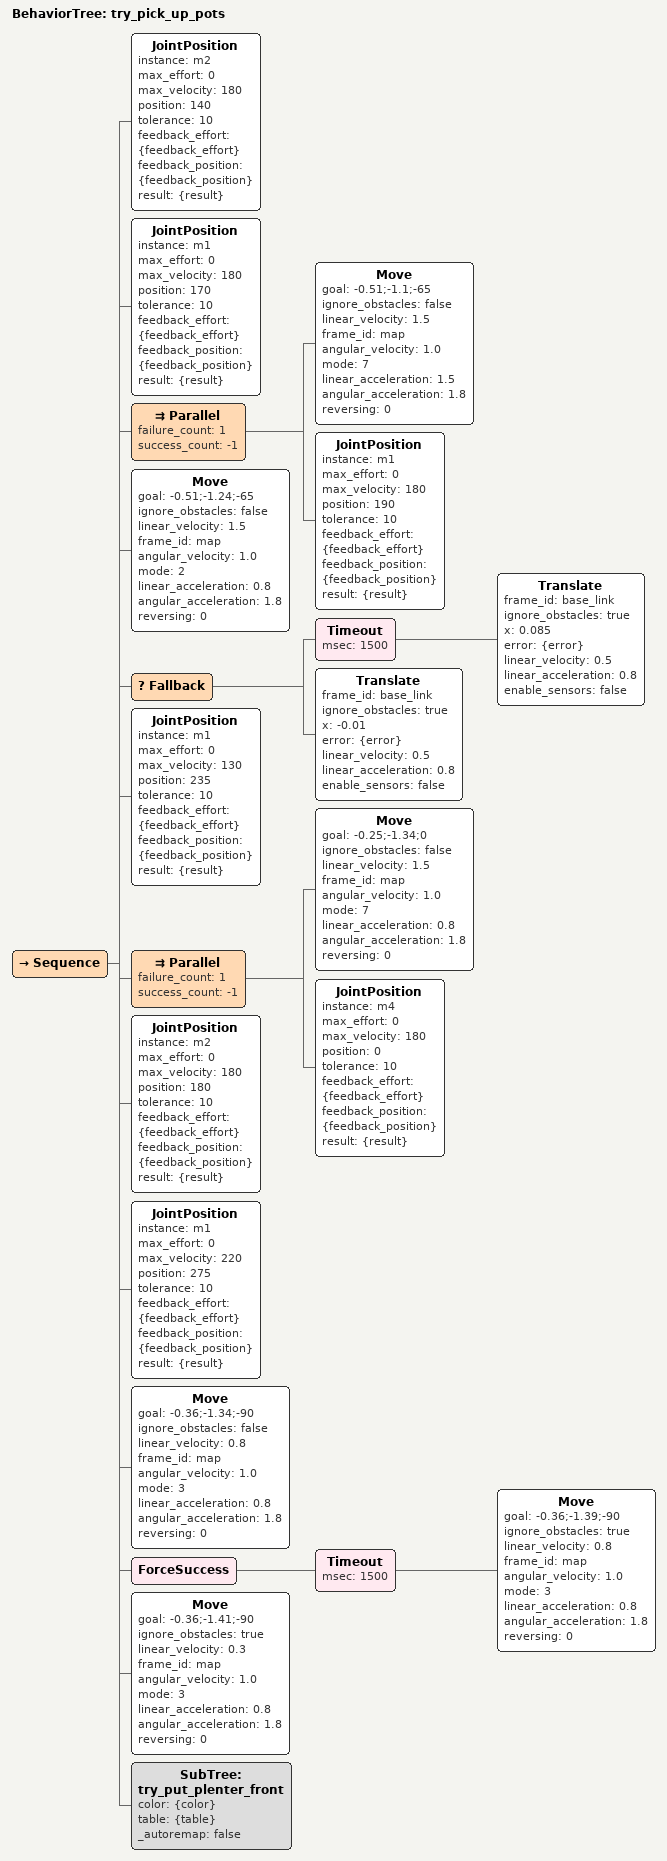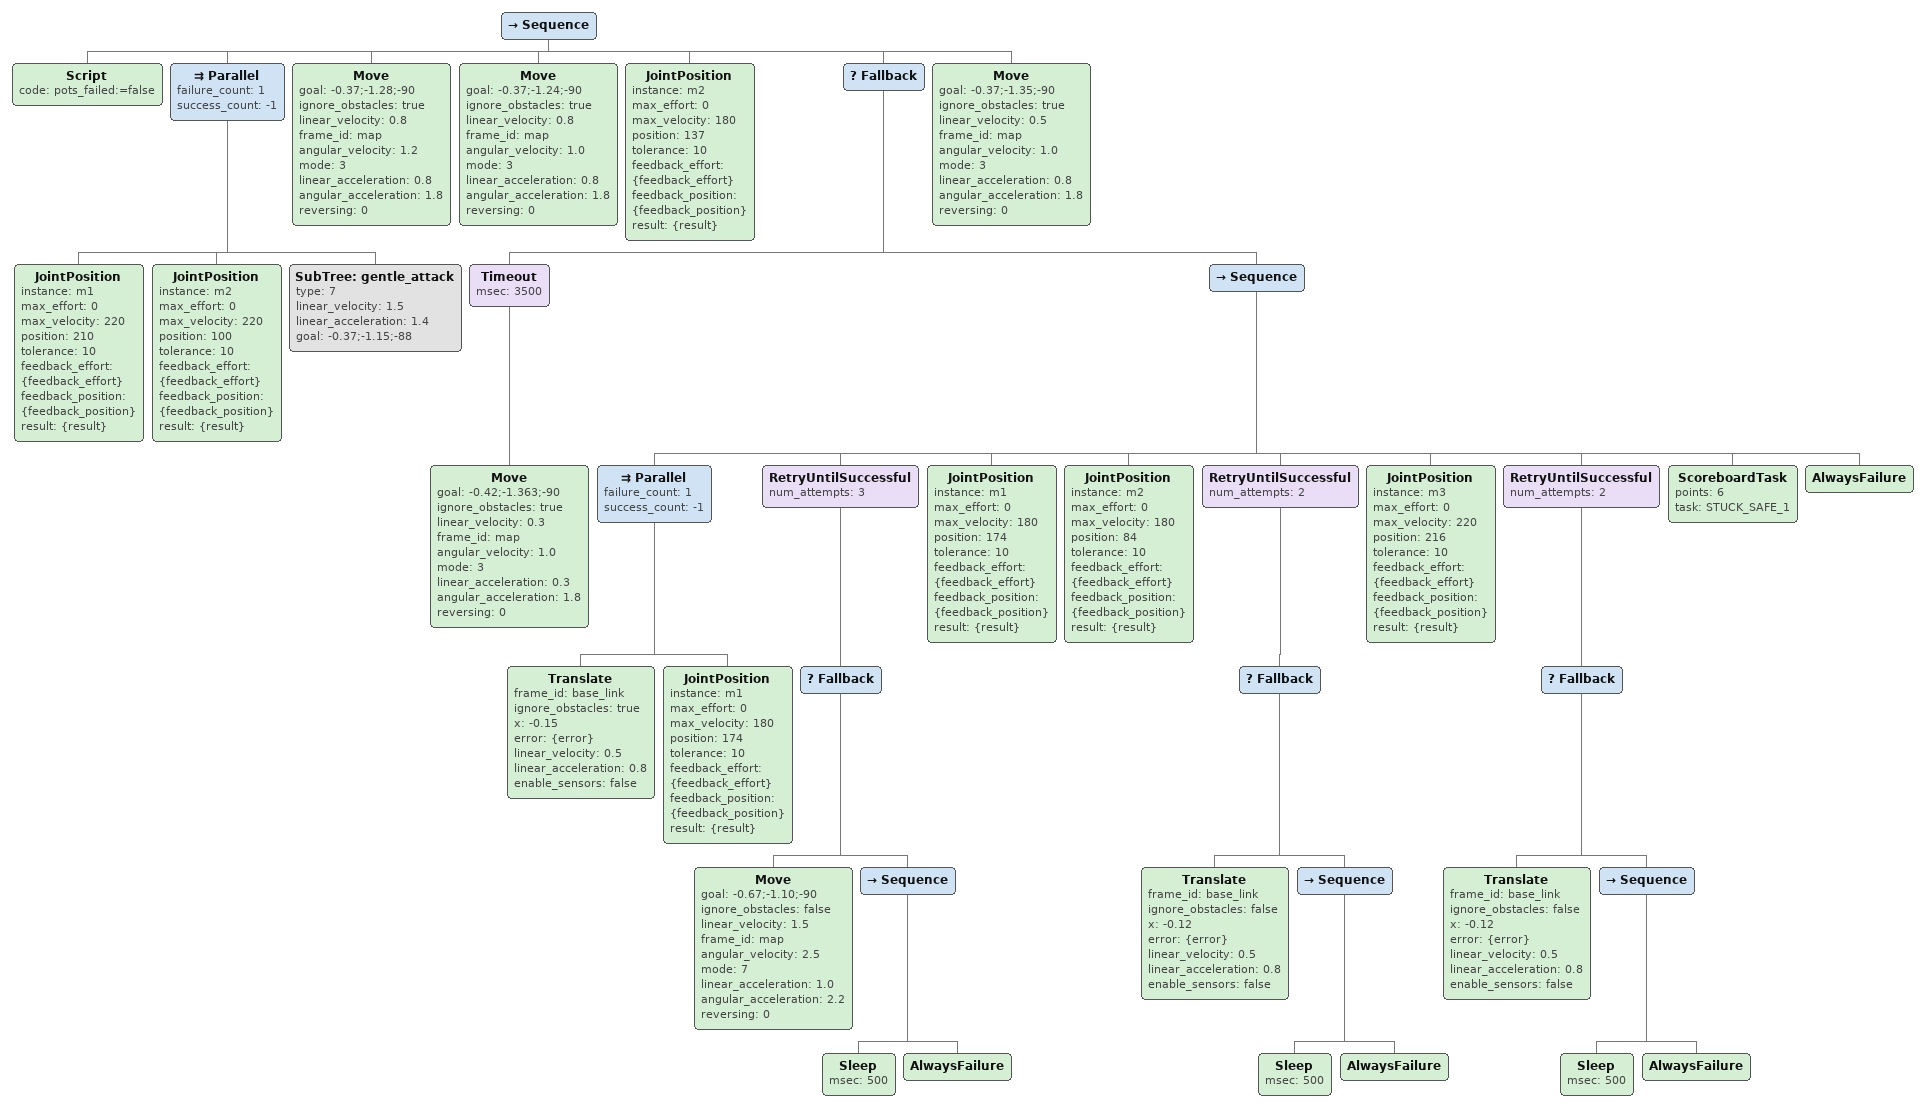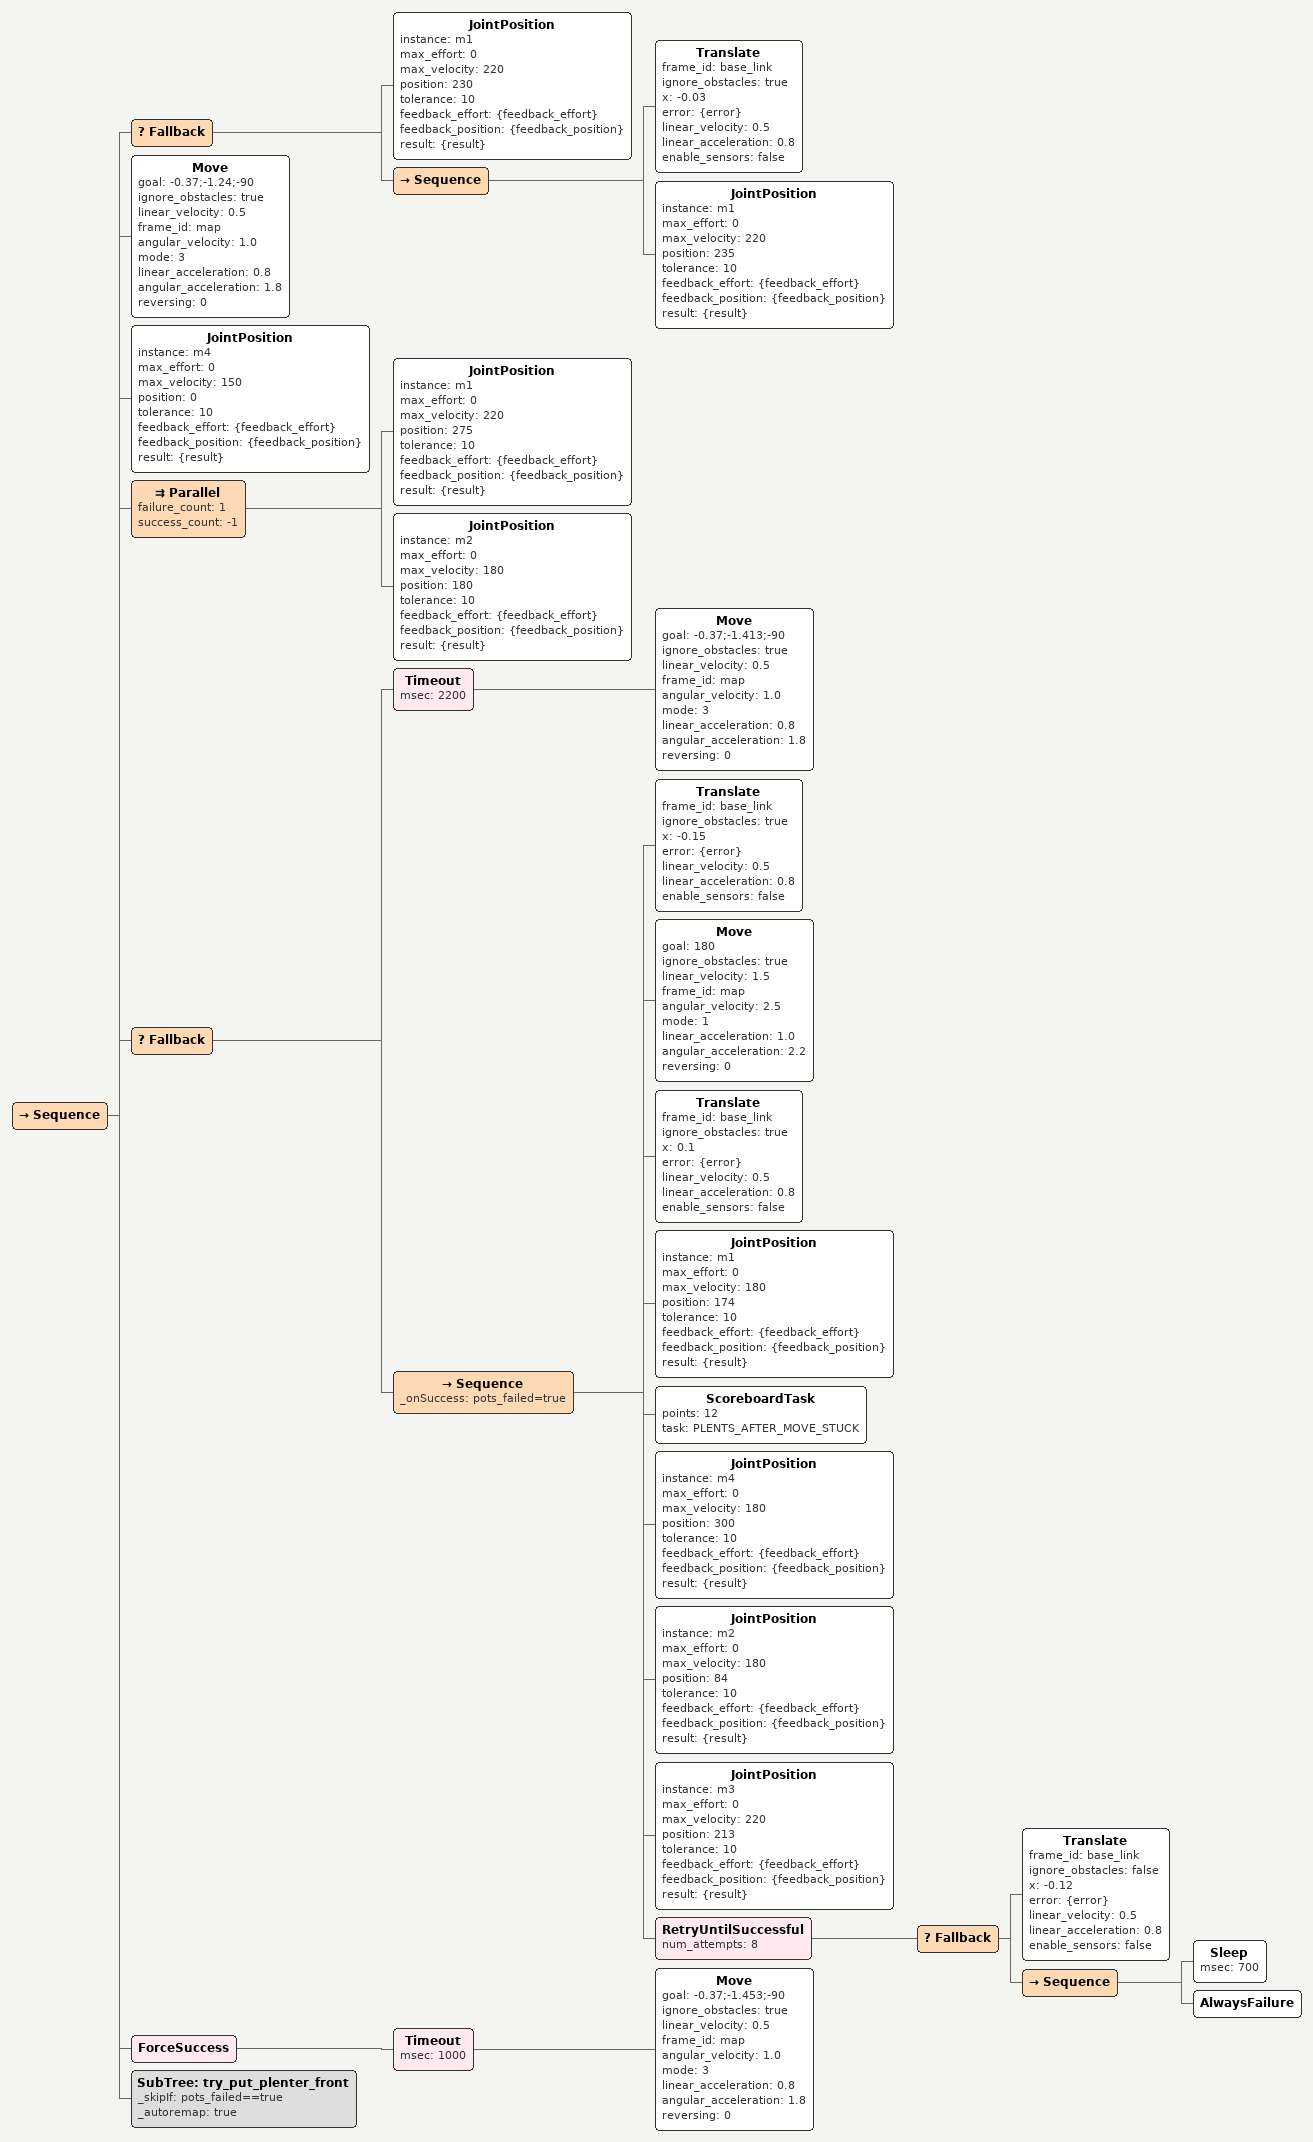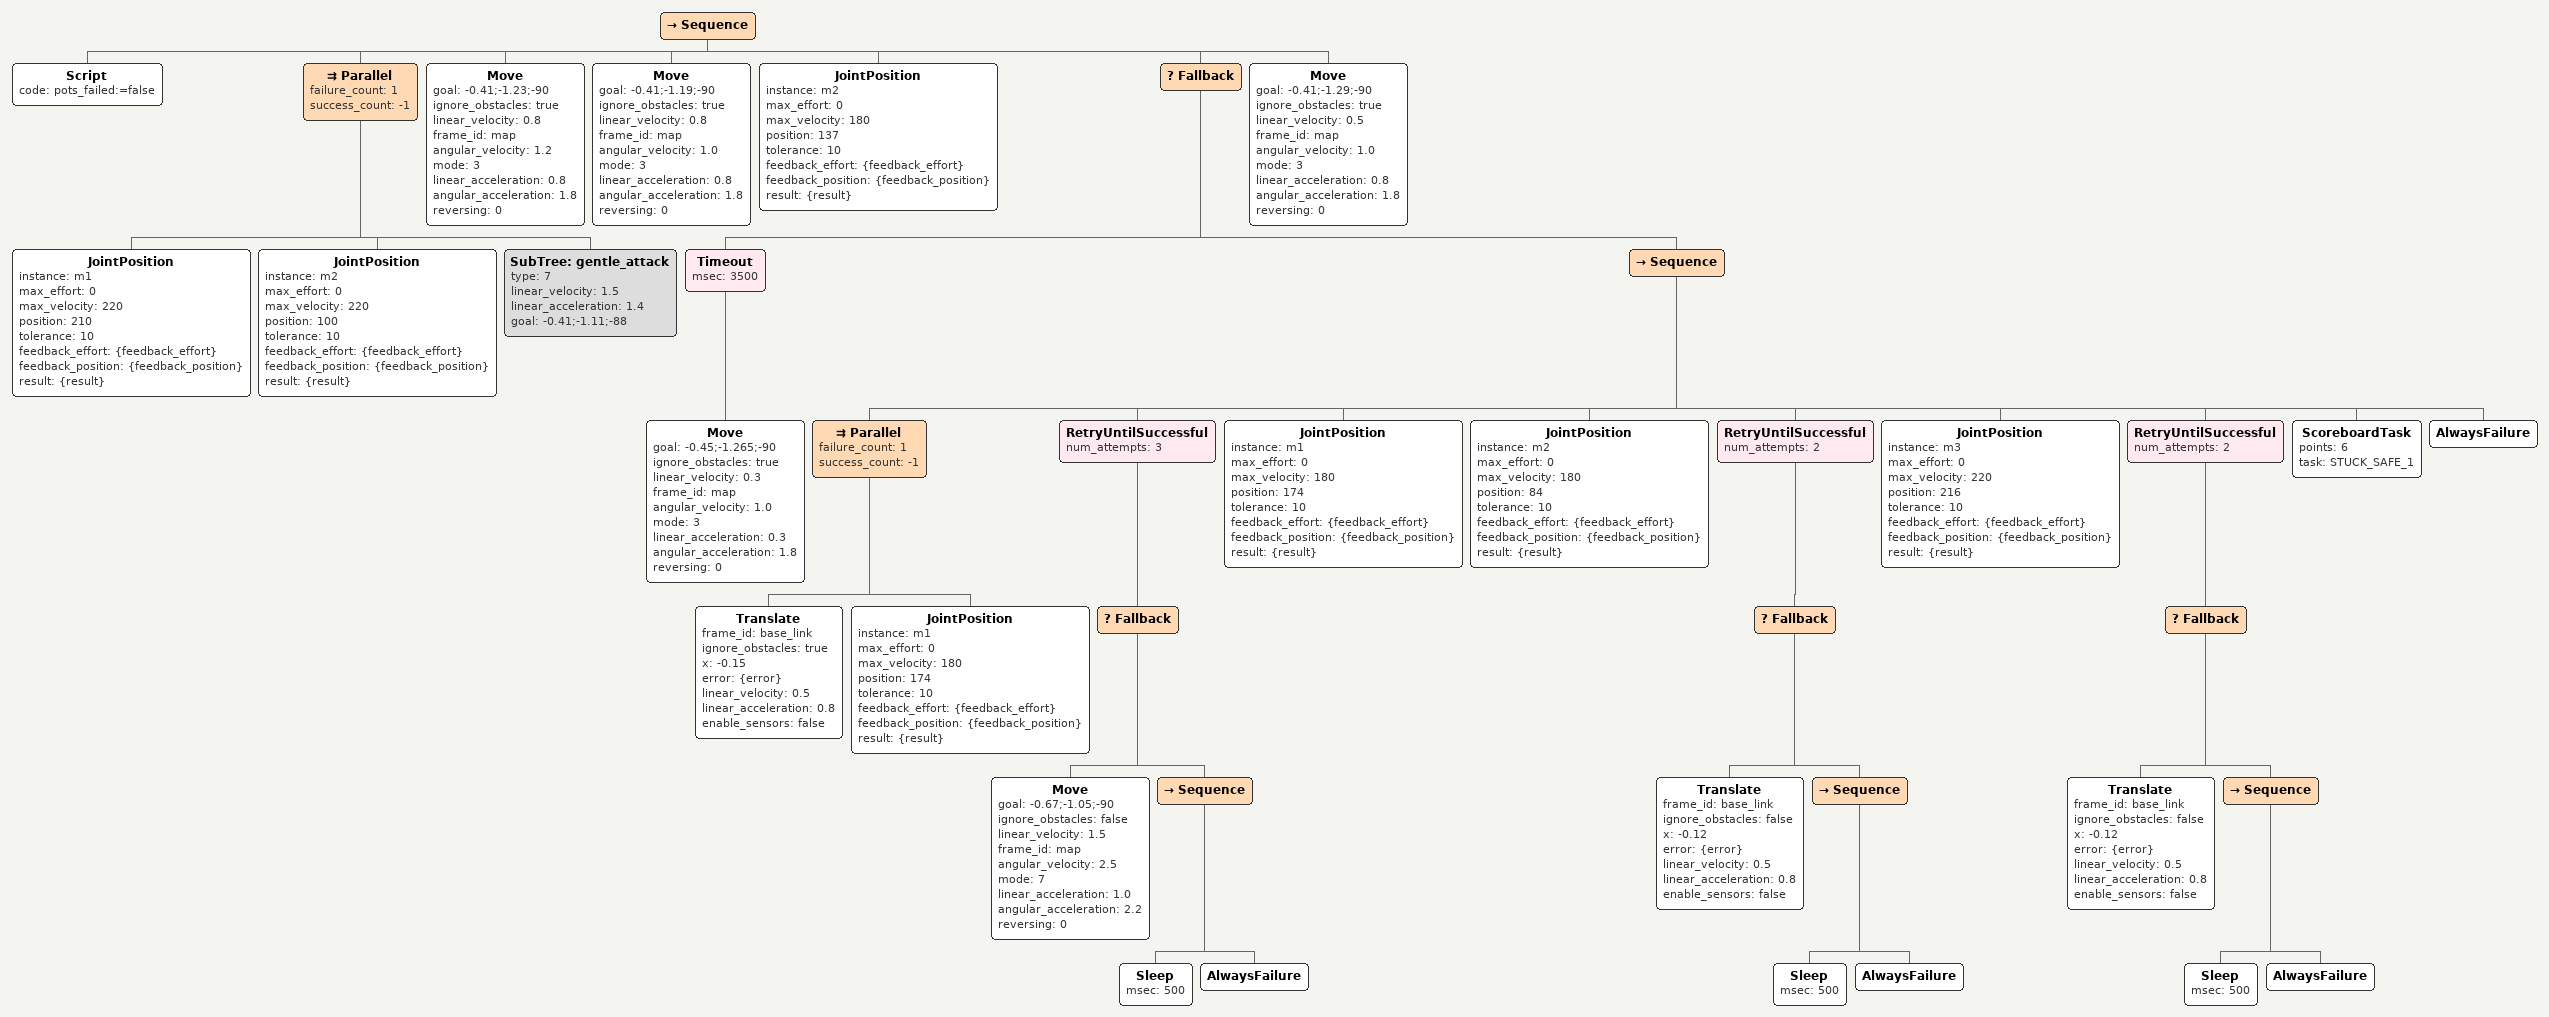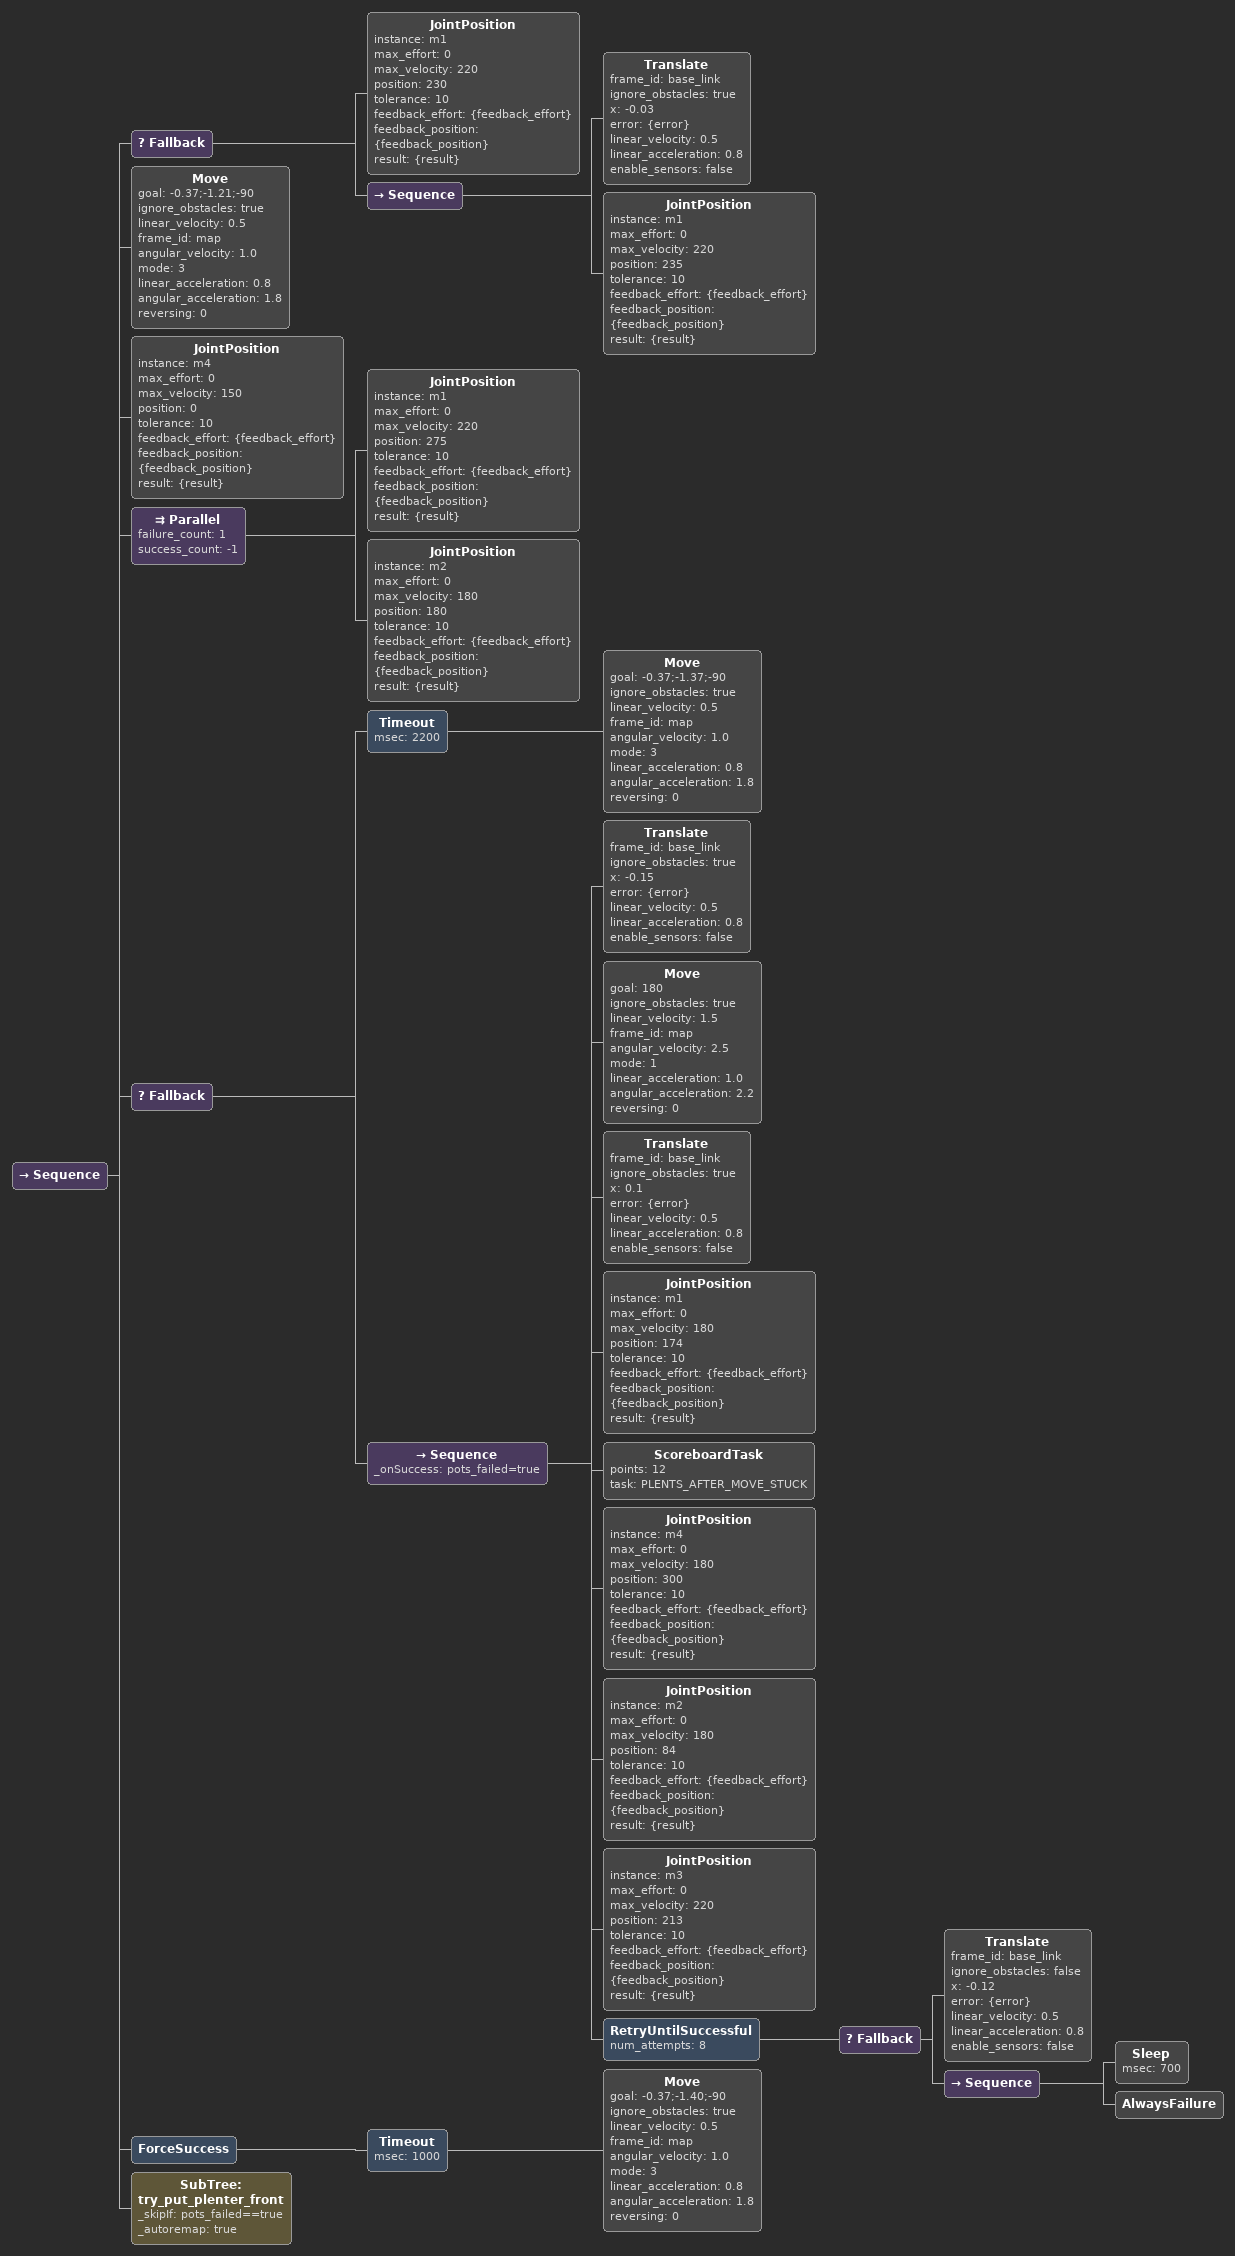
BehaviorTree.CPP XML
<BehaviorTree ID="try_pick_up_pots">
  <Sequence>
    <JointPosition instance="m2" max_effort="0" max_velocity="180" position="140" tolerance="10" feedback_effort="{feedback_effort}" feedback_position="{feedback_position}" result="{result}"/>
    <JointPosition instance="m1" max_effort="0" max_velocity="180" position="170" tolerance="10" feedback_effort="{feedback_effort}" feedback_position="{feedback_position}" result="{result}"/>
    <Parallel failure_count="1" success_count="-1">
      <Move goal="-0.51;-1.1;-65" ignore_obstacles="false" linear_velocity="1.5" frame_id="map" angular_velocity="1.0" mode="7" linear_acceleration="1.5" angular_acceleration="1.8" reversing="0"/>
      <JointPosition instance="m1" max_effort="0" max_velocity="180" position="190" tolerance="10" feedback_effort="{feedback_effort}" feedback_position="{feedback_position}" result="{result}"/>
    </Parallel>
    <Move goal="-0.51;-1.24;-65" ignore_obstacles="false" linear_velocity="1.5" frame_id="map" angular_velocity="1.0" mode="2" linear_acceleration="0.8" angular_acceleration="1.8" reversing="0"/>
    <Fallback>
      <Timeout msec="1500">
        <Translate frame_id="base_link" ignore_obstacles="true" x="0.085" error="{error}" linear_velocity="0.5" linear_acceleration="0.8" enable_sensors="false"/>
      </Timeout>
      <Translate frame_id="base_link" ignore_obstacles="true" x="-0.01" error="{error}" linear_velocity="0.5" linear_acceleration="0.8" enable_sensors="false"/>
    </Fallback>
    <JointPosition instance="m1" max_effort="0" max_velocity="130" position="235" tolerance="10" feedback_effort="{feedback_effort}" feedback_position="{feedback_position}" result="{result}"/>
    <Parallel failure_count="1" success_count="-1">
      <Move goal="-0.25;-1.34;0" ignore_obstacles="false" linear_velocity="1.5" frame_id="map" angular_velocity="1.0" mode="7" linear_acceleration="0.8" angular_acceleration="1.8" reversing="0"/>
      <JointPosition instance="m4" max_effort="0" max_velocity="180" position="0" tolerance="10" feedback_effort="{feedback_effort}" feedback_position="{feedback_position}" result="{result}"/>
    </Parallel>
    <JointPosition instance="m2" max_effort="0" max_velocity="180" position="180" tolerance="10" feedback_effort="{feedback_effort}" feedback_position="{feedback_position}" result="{result}"/>
    <JointPosition instance="m1" max_effort="0" max_velocity="220" position="275" tolerance="10" feedback_effort="{feedback_effort}" feedback_position="{feedback_position}" result="{result}"/>
    <Move goal="-0.36;-1.34;-90" ignore_obstacles="false" linear_velocity="0.8" frame_id="map" angular_velocity="1.0" mode="3" linear_acceleration="0.8" angular_acceleration="1.8" reversing="0"/>
    <ForceSuccess>
      <Timeout msec="1500">
        <Move goal="-0.36;-1.39;-90" ignore_obstacles="true" linear_velocity="0.8" frame_id="map" angular_velocity="1.0" mode="3" linear_acceleration="0.8" angular_acceleration="1.8" reversing="0"/>
      </Timeout>
    </ForceSuccess>
    <Move goal="-0.36;-1.41;-90" ignore_obstacles="true" linear_velocity="0.3" frame_id="map" angular_velocity="1.0" mode="3" linear_acceleration="0.8" angular_acceleration="1.8" reversing="0"/>
    <SubTree ID="try_put_plenter_front" color="{color}" table="{table}" _autoremap="false"/>
  </Sequence>
</BehaviorTree>

<Sequence>
  <Script code="pots_failed:=false"/>
  <Parallel failure_count="1" success_count="-1">
    <JointPosition instance="m1" max_effort="0" max_velocity="220" position="210" tolerance="10" feedback_effort="{feedback_effort}" feedback_position="{feedback_position}" result="{result}"/>
    <JointPosition instance="m2" max_effort="0" max_velocity="220" position="100" tolerance="10" feedback_effort="{feedback_effort}" feedback_position="{feedback_position}" result="{result}"/>
    <SubTree ID="gentle_attack" type="7" linear_velocity="1.5" linear_acceleration="1.4" goal="-0.37;-1.15;-88"/>
  </Parallel>
  <Move goal="-0.37;-1.28;-90" ignore_obstacles="true" linear_velocity="0.8" frame_id="map" angular_velocity="1.2" mode="3" linear_acceleration="0.8" angular_acceleration="1.8" reversing="0"/>
  <Move goal="-0.37;-1.24;-90" ignore_obstacles="true" linear_velocity="0.8" frame_id="map" angular_velocity="1.0" mode="3" linear_acceleration="0.8" angular_acceleration="1.8" reversing="0"/>
  <JointPosition instance="m2" max_effort="0" max_velocity="180" position="137" tolerance="10" feedback_effort="{feedback_effort}" feedback_position="{feedback_position}" result="{result}"/>
  <Fallback>
    <Timeout msec="3500">
      <Move goal="-0.42;-1.363;-90" ignore_obstacles="true" linear_velocity="0.3" frame_id="map" angular_velocity="1.0" mode="3" linear_acceleration="0.3" angular_acceleration="1.8" reversing="0"/>
    </Timeout>
    <Sequence>
      <Parallel failure_count="1" success_count="-1">
        <Translate frame_id="base_link" ignore_obstacles="true" x="-0.15" error="{error}" linear_velocity="0.5" linear_acceleration="0.8" enable_sensors="false"/>
        <JointPosition instance="m1" max_effort="0" max_velocity="180" position="174" tolerance="10" feedback_effort="{feedback_effort}" feedback_position="{feedback_position}" result="{result}"/>
      </Parallel>
      <RetryUntilSuccessful num_attempts="3">
        <Fallback>
          <Move goal="-0.67;-1.10;-90" ignore_obstacles="false" linear_velocity="1.5" frame_id="map" angular_velocity="2.5" mode="7" linear_acceleration="1.0" angular_acceleration="2.2" reversing="0"/>
          <Sequence>
            <Sleep msec="500"/>
            <AlwaysFailure/>
          </Sequence>
        </Fallback>
      </RetryUntilSuccessful>
      <JointPosition instance="m1" max_effort="0" max_velocity="180" position="174" tolerance="10" feedback_effort="{feedback_effort}" feedback_position="{feedback_position}" result="{result}"/>
      <JointPosition instance="m2" max_effort="0" max_velocity="180" position="84" tolerance="10" feedback_effort="{feedback_effort}" feedback_position="{feedback_position}" result="{result}"/>
      <RetryUntilSuccessful num_attempts="2">
        <Fallback>
          <Translate frame_id="base_link" ignore_obstacles="false" x="-0.12" error="{error}" linear_velocity="0.5" linear_acceleration="0.8" enable_sensors="false"/>
          <Sequence>
            <Sleep msec="500"/>
            <AlwaysFailure/>
          </Sequence>
        </Fallback>
      </RetryUntilSuccessful>
      <JointPosition instance="m3" max_effort="0" max_velocity="220" position="216" tolerance="10" feedback_effort="{feedback_effort}" feedback_position="{feedback_position}" result="{result}"/>
      <RetryUntilSuccessful num_attempts="2">
        <Fallback>
          <Translate frame_id="base_link" ignore_obstacles="false" x="-0.12" error="{error}" linear_velocity="0.5" linear_acceleration="0.8" enable_sensors="false"/>
          <Sequence>
            <Sleep msec="500"/>
            <AlwaysFailure/>
          </Sequence>
        </Fallback>
      </RetryUntilSuccessful>
      <ScoreboardTask points="6" task="STUCK_SAFE_1"/>
      <AlwaysFailure/>
    </Sequence>
  </Fallback>
  <Move goal="-0.37;-1.35;-90" ignore_obstacles="true" linear_velocity="0.5" frame_id="map" angular_velocity="1.0" mode="3" linear_acceleration="0.8" angular_acceleration="1.8" reversing="0"/>
</Sequence>

<Sequence>
  <Fallback>
    <JointPosition instance="m1" max_effort="0" max_velocity="220" position="230" tolerance="10" feedback_effort="{feedback_effort}" feedback_position="{feedback_position}" result="{result}"/>
    <Sequence>
      <Translate frame_id="base_link" ignore_obstacles="true" x="-0.03" error="{error}" linear_velocity="0.5" linear_acceleration="0.8" enable_sensors="false"/>
      <JointPosition instance="m1" max_effort="0" max_velocity="220" position="235" tolerance="10" feedback_effort="{feedback_effort}" feedback_position="{feedback_position}" result="{result}"/>
    </Sequence>
  </Fallback>
  <Move goal="-0.37;-1.24;-90" ignore_obstacles="true" linear_velocity="0.5" frame_id="map" angular_velocity="1.0" mode="3" linear_acceleration="0.8" angular_acceleration="1.8" reversing="0"/>
  <JointPosition instance="m4" max_effort="0" max_velocity="150" position="0" tolerance="10" feedback_effort="{feedback_effort}" feedback_position="{feedback_position}" result="{result}"/>
  <Parallel failure_count="1" success_count="-1">
    <JointPosition instance="m1" max_effort="0" max_velocity="220" position="275" tolerance="10" feedback_effort="{feedback_effort}" feedback_position="{feedback_position}" result="{result}"/>
    <JointPosition instance="m2" max_effort="0" max_velocity="180" position="180" tolerance="10" feedback_effort="{feedback_effort}" feedback_position="{feedback_position}" result="{result}"/>
  </Parallel>
  <Fallback>
    <Timeout msec="2200">
      <Move goal="-0.37;-1.413;-90" ignore_obstacles="true" linear_velocity="0.5" frame_id="map" angular_velocity="1.0" mode="3" linear_acceleration="0.8" angular_acceleration="1.8" reversing="0"/>
    </Timeout>
    <Sequence _onSuccess="pots_failed=true">
      <Translate frame_id="base_link" ignore_obstacles="true" x="-0.15" error="{error}" linear_velocity="0.5" linear_acceleration="0.8" enable_sensors="false"/>
      <Move goal="180" ignore_obstacles="true" linear_velocity="1.5" frame_id="map" angular_velocity="2.5" mode="1" linear_acceleration="1.0" angular_acceleration="2.2" reversing="0"/>
      <Translate frame_id="base_link" ignore_obstacles="true" x="0.1" error="{error}" linear_velocity="0.5" linear_acceleration="0.8" enable_sensors="false"/>
      <JointPosition instance="m1" max_effort="0" max_velocity="180" position="174" tolerance="10" feedback_effort="{feedback_effort}" feedback_position="{feedback_position}" result="{result}"/>
      <ScoreboardTask points="12" task="PLENTS_AFTER_MOVE_STUCK"/>
      <JointPosition instance="m4" max_effort="0" max_velocity="180" position="300" tolerance="10" feedback_effort="{feedback_effort}" feedback_position="{feedback_position}" result="{result}"/>
      <JointPosition instance="m2" max_effort="0" max_velocity="180" position="84" tolerance="10" feedback_effort="{feedback_effort}" feedback_position="{feedback_position}" result="{result}"/>
      <JointPosition instance="m3" max_effort="0" max_velocity="220" position="213" tolerance="10" feedback_effort="{feedback_effort}" feedback_position="{feedback_position}" result="{result}"/>
      <RetryUntilSuccessful num_attempts="8">
        <Fallback>
          <Translate frame_id="base_link" ignore_obstacles="false" x="-0.12" error="{error}" linear_velocity="0.5" linear_acceleration="0.8" enable_sensors="false"/>
          <Sequence>
            <Sleep msec="700"/>
            <AlwaysFailure/>
          </Sequence>
        </Fallback>
      </RetryUntilSuccessful>
    </Sequence>
  </Fallback>
  <ForceSuccess>
    <Timeout msec="1000">
      <Move goal="-0.37;-1.453;-90" ignore_obstacles="true" linear_velocity="0.5" frame_id="map" angular_velocity="1.0" mode="3" linear_acceleration="0.8" angular_acceleration="1.8" reversing="0"/>
    </Timeout>
  </ForceSuccess>
  <SubTree ID="try_put_plenter_front" _skipIf="pots_failed==true" _autoremap="true"/>
</Sequence>

<Sequence>
  <Script code="pots_failed:=false"/>
  <Parallel failure_count="1" success_count="-1">
    <JointPosition instance="m1" max_effort="0" max_velocity="220" position="210" tolerance="10" feedback_effort="{feedback_effort}" feedback_position="{feedback_position}" result="{result}"/>
    <JointPosition instance="m2" max_effort="0" max_velocity="220" position="100" tolerance="10" feedback_effort="{feedback_effort}" feedback_position="{feedback_position}" result="{result}"/>
    <SubTree ID="gentle_attack" type="7" linear_velocity="1.5" linear_acceleration="1.4" goal="-0.41;-1.11;-88"/>
  </Parallel>
  <Move goal="-0.41;-1.23;-90" ignore_obstacles="true" linear_velocity="0.8" frame_id="map" angular_velocity="1.2" mode="3" linear_acceleration="0.8" angular_acceleration="1.8" reversing="0"/>
  <Move goal="-0.41;-1.19;-90" ignore_obstacles="true" linear_velocity="0.8" frame_id="map" angular_velocity="1.0" mode="3" linear_acceleration="0.8" angular_acceleration="1.8" reversing="0"/>
  <JointPosition instance="m2" max_effort="0" max_velocity="180" position="137" tolerance="10" feedback_effort="{feedback_effort}" feedback_position="{feedback_position}" result="{result}"/>
  <Fallback>
    <Timeout msec="3500">
      <Move goal="-0.45;-1.265;-90" ignore_obstacles="true" linear_velocity="0.3" frame_id="map" angular_velocity="1.0" mode="3" linear_acceleration="0.3" angular_acceleration="1.8" reversing="0"/>
    </Timeout>
    <Sequence>
      <Parallel failure_count="1" success_count="-1">
        <Translate frame_id="base_link" ignore_obstacles="true" x="-0.15" error="{error}" linear_velocity="0.5" linear_acceleration="0.8" enable_sensors="false"/>
        <JointPosition instance="m1" max_effort="0" max_velocity="180" position="174" tolerance="10" feedback_effort="{feedback_effort}" feedback_position="{feedback_position}" result="{result}"/>
      </Parallel>
      <RetryUntilSuccessful num_attempts="3">
        <Fallback>
          <Move goal="-0.67;-1.05;-90" ignore_obstacles="false" linear_velocity="1.5" frame_id="map" angular_velocity="2.5" mode="7" linear_acceleration="1.0" angular_acceleration="2.2" reversing="0"/>
          <Sequence>
            <Sleep msec="500"/>
            <AlwaysFailure/>
          </Sequence>
        </Fallback>
      </RetryUntilSuccessful>
      <JointPosition instance="m1" max_effort="0" max_velocity="180" position="174" tolerance="10" feedback_effort="{feedback_effort}" feedback_position="{feedback_position}" result="{result}"/>
      <JointPosition instance="m2" max_effort="0" max_velocity="180" position="84" tolerance="10" feedback_effort="{feedback_effort}" feedback_position="{feedback_position}" result="{result}"/>
      <RetryUntilSuccessful num_attempts="2">
        <Fallback>
          <Translate frame_id="base_link" ignore_obstacles="false" x="-0.12" error="{error}" linear_velocity="0.5" linear_acceleration="0.8" enable_sensors="false"/>
          <Sequence>
            <Sleep msec="500"/>
            <AlwaysFailure/>
          </Sequence>
        </Fallback>
      </RetryUntilSuccessful>
      <JointPosition instance="m3" max_effort="0" max_velocity="220" position="216" tolerance="10" feedback_effort="{feedback_effort}" feedback_position="{feedback_position}" result="{result}"/>
      <RetryUntilSuccessful num_attempts="2">
        <Fallback>
          <Translate frame_id="base_link" ignore_obstacles="false" x="-0.12" error="{error}" linear_velocity="0.5" linear_acceleration="0.8" enable_sensors="false"/>
          <Sequence>
            <Sleep msec="500"/>
            <AlwaysFailure/>
          </Sequence>
        </Fallback>
      </RetryUntilSuccessful>
      <ScoreboardTask points="6" task="STUCK_SAFE_1"/>
      <AlwaysFailure/>
    </Sequence>
  </Fallback>
  <Move goal="-0.41;-1.29;-90" ignore_obstacles="true" linear_velocity="0.5" frame_id="map" angular_velocity="1.0" mode="3" linear_acceleration="0.8" angular_acceleration="1.8" reversing="0"/>
</Sequence>

<Sequence>
  <Fallback>
    <JointPosition instance="m1" max_effort="0" max_velocity="220" position="230" tolerance="10" feedback_effort="{feedback_effort}" feedback_position="{feedback_position}" result="{result}"/>
    <Sequence>
      <Translate frame_id="base_link" ignore_obstacles="true" x="-0.03" error="{error}" linear_velocity="0.5" linear_acceleration="0.8" enable_sensors="false"/>
      <JointPosition instance="m1" max_effort="0" max_velocity="220" position="235" tolerance="10" feedback_effort="{feedback_effort}" feedback_position="{feedback_position}" result="{result}"/>
    </Sequence>
  </Fallback>
  <Move goal="-0.37;-1.21;-90" ignore_obstacles="true" linear_velocity="0.5" frame_id="map" angular_velocity="1.0" mode="3" linear_acceleration="0.8" angular_acceleration="1.8" reversing="0"/>
  <JointPosition instance="m4" max_effort="0" max_velocity="150" position="0" tolerance="10" feedback_effort="{feedback_effort}" feedback_position="{feedback_position}" result="{result}"/>
  <Parallel failure_count="1" success_count="-1">
    <JointPosition instance="m1" max_effort="0" max_velocity="220" position="275" tolerance="10" feedback_effort="{feedback_effort}" feedback_position="{feedback_position}" result="{result}"/>
    <JointPosition instance="m2" max_effort="0" max_velocity="180" position="180" tolerance="10" feedback_effort="{feedback_effort}" feedback_position="{feedback_position}" result="{result}"/>
  </Parallel>
  <Fallback>
    <Timeout msec="2200">
      <Move goal="-0.37;-1.37;-90" ignore_obstacles="true" linear_velocity="0.5" frame_id="map" angular_velocity="1.0" mode="3" linear_acceleration="0.8" angular_acceleration="1.8" reversing="0"/>
    </Timeout>
    <Sequence _onSuccess="pots_failed=true">
      <Translate frame_id="base_link" ignore_obstacles="true" x="-0.15" error="{error}" linear_velocity="0.5" linear_acceleration="0.8" enable_sensors="false"/>
      <Move goal="180" ignore_obstacles="true" linear_velocity="1.5" frame_id="map" angular_velocity="2.5" mode="1" linear_acceleration="1.0" angular_acceleration="2.2" reversing="0"/>
      <Translate frame_id="base_link" ignore_obstacles="true" x="0.1" error="{error}" linear_velocity="0.5" linear_acceleration="0.8" enable_sensors="false"/>
      <JointPosition instance="m1" max_effort="0" max_velocity="180" position="174" tolerance="10" feedback_effort="{feedback_effort}" feedback_position="{feedback_position}" result="{result}"/>
      <ScoreboardTask points="12" task="PLENTS_AFTER_MOVE_STUCK"/>
      <JointPosition instance="m4" max_effort="0" max_velocity="180" position="300" tolerance="10" feedback_effort="{feedback_effort}" feedback_position="{feedback_position}" result="{result}"/>
      <JointPosition instance="m2" max_effort="0" max_velocity="180" position="84" tolerance="10" feedback_effort="{feedback_effort}" feedback_position="{feedback_position}" result="{result}"/>
      <JointPosition instance="m3" max_effort="0" max_velocity="220" position="213" tolerance="10" feedback_effort="{feedback_effort}" feedback_position="{feedback_position}" result="{result}"/>
      <RetryUntilSuccessful num_attempts="8">
        <Fallback>
          <Translate frame_id="base_link" ignore_obstacles="false" x="-0.12" error="{error}" linear_velocity="0.5" linear_acceleration="0.8" enable_sensors="false"/>
          <Sequence>
            <Sleep msec="700"/>
            <AlwaysFailure/>
          </Sequence>
        </Fallback>
      </RetryUntilSuccessful>
    </Sequence>
  </Fallback>
  <ForceSuccess>
    <Timeout msec="1000">
      <Move goal="-0.37;-1.40;-90" ignore_obstacles="true" linear_velocity="0.5" frame_id="map" angular_velocity="1.0" mode="3" linear_acceleration="0.8" angular_acceleration="1.8" reversing="0"/>
    </Timeout>
  </ForceSuccess>
  <SubTree ID="try_put_plenter_front" _skipIf="pots_failed==true" _autoremap="true"/>
</Sequence>
